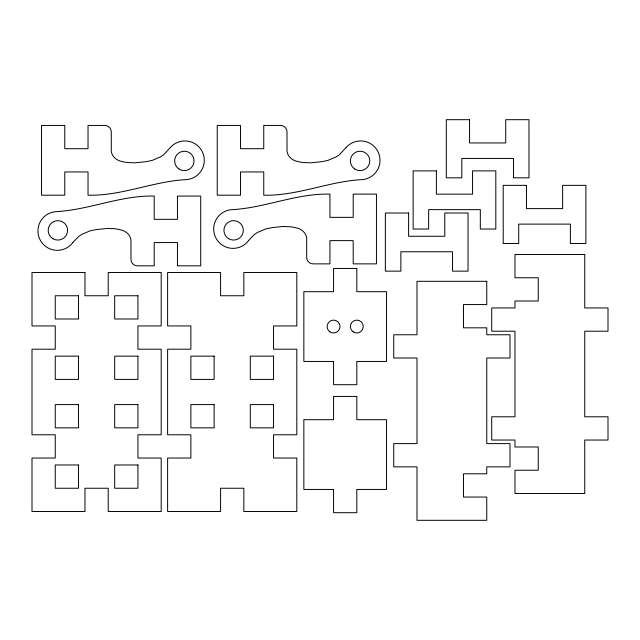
<?xml version="1.0" encoding="UTF-8"?>
<svg xmlns="http://www.w3.org/2000/svg" width="640" height="640" viewBox="0 0 640 640"><rect width="100%" height="100%" fill="white"/><g stroke="black" fill="none" stroke-linecap="round" stroke-linejoin="round"><path stroke-width="0.96" d="M72.728 242.616L71.84 243.8A19.376 19.376 0 0 1 39.656 238.904A19.376 19.376 0 0 1 57.328 211.576C90.088 209.528 120.968 195.256 154.216 196.072L154.216 219.328L177.472 219.328L177.472 196.072L200.728 196.072L200.728 265.832L177.472 265.832L177.472 242.576L154.216 242.576L154.216 265.832L137.424 265.832A6.456 6.456 0 0 1 130.968 259.376L130.968 242.136C131.624 235.576 125.944 230.672 119.928 229.696A39.856 39.856 0 0 0 114.456 228.696L107.136 228.464L97.088 229.496A90.376 90.376 0 0 0 89.808 230.968L81.784 234.392A29.016 29.016 0 0 0 78.472 236.68L72.728 242.616M170.408 147.48L163.776 154.592A29.016 29.016 0 0 1 160.464 156.88L152.44 160.304A90.376 90.376 0 0 1 145.16 161.784L135.104 162.808L127.792 162.576A39.856 39.856 0 0 1 122.32 161.576C116.304 160.6 110.624 155.696 111.28 149.136L111.28 131.904A6.456 6.456 0 0 0 104.824 125.44L88.032 125.44L88.032 148.696L64.776 148.696L64.776 125.44L41.52 125.44L41.52 195.2L64.776 195.2L64.776 171.952L88.032 171.952L88.032 195.2C121.28 196.016 152.16 181.744 184.92 179.696A19.376 19.376 0 0 0 202.592 152.368A19.376 19.376 0 0 0 170.408 147.48M248.448 240.656L247.56 241.84A19.376 19.376 0 0 1 215.384 236.952A19.376 19.376 0 0 1 233.056 209.616C265.816 207.568 296.696 193.304 329.944 194.112L329.944 217.368L353.2 217.368L353.2 194.112L376.448 194.112L376.448 263.872L353.2 263.872L353.2 240.624L329.944 240.624L329.944 263.872L313.152 263.872A6.456 6.456 0 0 1 306.688 257.416L306.688 240.176C307.352 233.616 301.672 228.72 295.648 227.744A39.856 39.856 0 0 0 290.184 226.736L282.864 226.504L272.816 227.536A90.376 90.376 0 0 0 265.536 229.008L257.504 232.432A29.016 29.016 0 0 0 254.192 234.728L248.448 240.656M346.136 147.48L339.504 154.592A29.016 29.016 0 0 1 336.192 156.88L328.16 160.304A90.376 90.376 0 0 1 320.88 161.784L310.832 162.808L303.52 162.576A39.856 39.856 0 0 1 298.048 161.576C292.024 160.6 286.344 155.696 287.008 149.136L287.008 131.904A6.456 6.456 0 0 0 280.552 125.44L263.752 125.44L263.752 148.696L240.504 148.696L240.504 125.44L217.248 125.44L217.248 195.2L240.504 195.2L240.504 171.952L263.752 171.952L263.752 195.2C297 196.016 327.88 181.744 360.64 179.696A19.376 19.376 0 0 0 378.312 152.368A19.376 19.376 0 0 0 346.136 147.48M469.56 119.688L446.304 119.688L446.304 177.824L461.808 177.824L461.808 158.448L513.48 158.448L513.48 177.824L528.984 177.824L528.984 119.688L505.728 119.688L505.728 142.944L469.56 142.944L469.56 119.688M436.392 170.888L413.144 170.888L413.144 229.024L428.64 229.024L428.64 209.64L480.32 209.64L480.32 229.024L495.816 229.024L495.816 170.888L472.568 170.888L472.568 194.144L436.392 194.144L436.392 170.888M526.464 185.352L503.208 185.352L503.208 243.488L518.712 243.488L518.712 224.112L570.384 224.112L570.384 243.488L585.888 243.488L585.888 185.352L562.632 185.352L562.632 208.608L526.464 208.608L526.464 185.352M408.608 213.016L385.36 213.016L385.36 271.144L400.864 271.144L400.864 251.768L452.536 251.768L452.536 271.144L468.04 271.144L468.04 213.016L444.784 213.016L444.784 236.264L408.608 236.264L408.608 213.016M584.744 254.496L514.984 254.496L514.984 277.752L538.24 277.752L538.24 301.008L514.984 301.008L514.984 307.952L491.728 307.952L491.728 331.208L514.984 331.208L514.984 416.792L491.728 416.792L491.728 440.04L514.984 440.04L514.984 446.984L538.24 446.984L538.24 470.24L514.984 470.24L514.984 493.496L584.744 493.496L584.744 440.04L608 440.04L608 416.792L584.744 416.792L584.744 331.208L608 331.208L608 307.952L584.744 307.952L584.744 254.496M356.816 268.44L333.568 268.44L333.568 291.696L303.848 291.696L303.848 361.456L333.568 361.456L333.568 384.704L356.816 384.704L356.816 361.456L386.528 361.456L386.528 291.696L356.816 291.696L356.816 268.44M84.968 272.496L32 272.496L32 325.944L55.256 325.944L55.256 349.2L32 349.2L32 434.784L55.256 434.784L55.256 458.04L32 458.04L32 511.496L84.968 511.496L84.968 488.24L108.224 488.24L108.224 511.496L161.184 511.496L161.184 458.04L137.936 458.04L137.936 434.784L161.184 434.784L161.184 349.2L137.936 349.2L137.936 325.944L161.184 325.944L161.184 272.496L108.224 272.496L108.224 295.752L84.968 295.752L84.968 272.496M220.584 272.496L167.616 272.496L167.616 325.944L190.872 325.944L190.872 349.2L167.616 349.2L167.616 434.784L190.872 434.784L190.872 458.04L167.616 458.04L167.616 511.496L220.584 511.496L220.584 488.24L243.84 488.24L243.84 511.496L296.808 511.496L296.808 458.04L273.552 458.04L273.552 434.784L296.808 434.784L296.808 349.2L273.552 349.2L273.552 325.944L296.808 325.944L296.808 272.496L243.84 272.496L243.84 295.752L220.584 295.752L220.584 272.496M486.752 281.312L416.992 281.312L416.992 334.768L393.736 334.768L393.736 358.016L416.992 358.016L416.992 443.608L393.736 443.608L393.736 466.856L416.992 466.856L416.992 520.312L486.752 520.312L486.752 497.056L463.496 497.056L463.496 473.8L486.752 473.8L486.752 466.856L510 466.856L510 443.608L486.752 443.608L486.752 358.016L510 358.016L510 334.768L486.752 334.768L486.752 327.824L463.496 327.824L463.496 304.568L486.752 304.568L486.752 281.312M78.504 295.752L55.256 295.752L55.256 319L78.504 319L78.504 295.752M137.936 295.752L114.68 295.752L114.68 319L137.936 319L137.936 295.752M78.504 356.144L55.256 356.144L55.256 379.4L78.504 379.4L78.504 356.144M137.936 356.144L114.68 356.144L114.68 379.4L137.936 379.4L137.936 356.144M214.128 356.144L190.872 356.144L190.872 379.4L214.128 379.4L214.128 356.144M273.552 356.144L250.296 356.144L250.296 379.4L273.552 379.4L273.552 356.144M356.816 396.432L333.568 396.432L333.568 419.688L303.848 419.688L303.848 489.448L333.568 489.448L333.568 512.704L356.816 512.704L356.816 489.448L386.528 489.448L386.528 419.688L356.816 419.688L356.816 396.432M78.504 404.592L55.256 404.592L55.256 427.84L78.504 427.84L78.504 404.592M137.936 404.592L114.68 404.592L114.68 427.84L137.936 427.84L137.936 404.592M214.128 404.592L190.872 404.592L190.872 427.84L214.128 427.84L214.128 404.592M273.552 404.592L250.296 404.592L250.296 427.84L273.552 427.84L273.552 404.592M78.504 464.984L55.256 464.984L55.256 488.24L78.504 488.24L78.504 464.984M137.936 464.984L114.68 464.984L114.68 488.24L137.936 488.24L137.936 464.984M353.2 331.904A6.456 6.456 0 0 0 363.264 327.016A6.456 6.456 0 0 0 354 320.744A6.456 6.456 0 0 0 353.2 331.904M329.944 331.904A6.456 6.456 0 0 0 340.008 327.016A6.456 6.456 0 0 0 330.744 320.744A6.456 6.456 0 0 0 329.944 331.904M354.648 168.936A9.688 9.688 0 0 0 369.744 161.6A9.688 9.688 0 0 0 355.84 152.2A9.688 9.688 0 0 0 354.648 168.936M228.776 238.752A9.688 9.688 0 0 0 243.312 230.36A9.688 9.688 0 0 0 228.776 221.968A9.688 9.688 0 0 0 228.776 238.752M178.92 168.936A9.688 9.688 0 0 0 194.016 161.6A9.688 9.688 0 0 0 180.12 152.2A9.688 9.688 0 0 0 178.92 168.936M53.048 238.752A9.688 9.688 0 0 0 67.584 230.36A9.688 9.688 0 0 0 53.048 221.968A9.688 9.688 0 0 0 53.048 238.752"/></g></svg>
